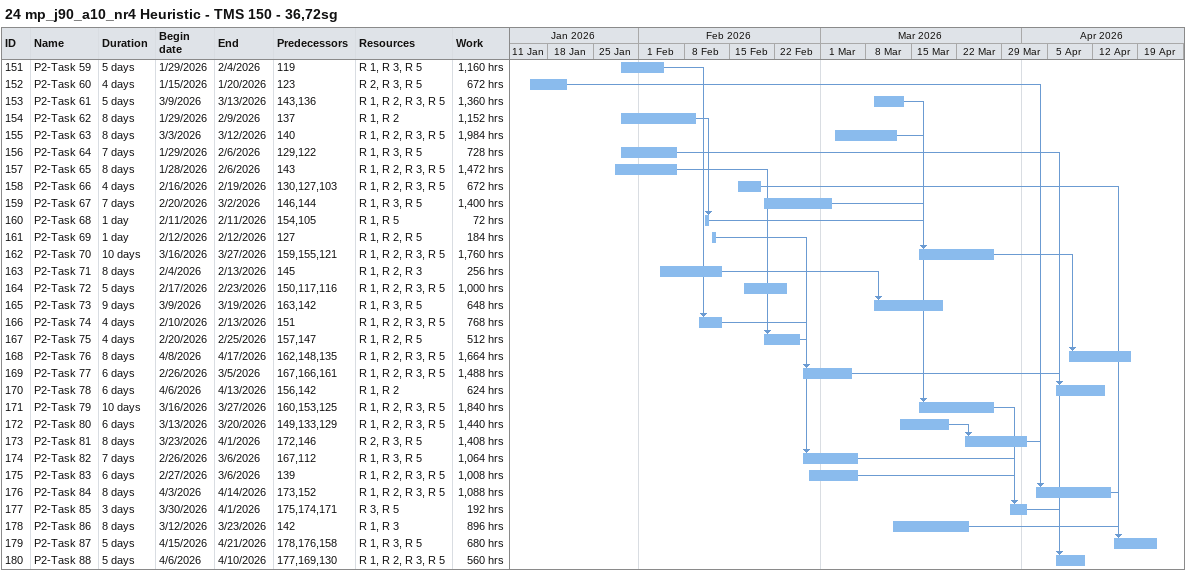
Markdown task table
24 mp_j90_a10_nr4 Heuristic - TMS 150 - 36,72sg

| ID | Task | Duration | Start | Finish | Predecessors | Resources | Work (h) |
|---|---|---|---|---|---|---|---|
| 151 | P2-Task 59 | 5d | 2026-01-29 | 2026-02-04 | 119 | R 1, R 3, R 5 | 1160 |
| 152 | P2-Task 60 | 4d | 2026-01-15 | 2026-01-20 | 123 | R 2, R 3, R 5 | 672 |
| 153 | P2-Task 61 | 5d | 2026-03-09 | 2026-03-13 | 143, 136 | R 1, R 2, R 3, R 5 | 1360 |
| 154 | P2-Task 62 | 8d | 2026-01-29 | 2026-02-09 | 137 | R 1, R 2 | 1152 |
| 155 | P2-Task 63 | 8d | 2026-03-03 | 2026-03-12 | 140 | R 1, R 2, R 3, R 5 | 1984 |
| 156 | P2-Task 64 | 7d | 2026-01-29 | 2026-02-06 | 129, 122 | R 1, R 3, R 5 | 728 |
| 157 | P2-Task 65 | 8d | 2026-01-28 | 2026-02-06 | 143 | R 1, R 2, R 3, R 5 | 1472 |
| 158 | P2-Task 66 | 4d | 2026-02-16 | 2026-02-19 | 130, 127, 103 | R 1, R 2, R 3, R 5 | 672 |
| 159 | P2-Task 67 | 7d | 2026-02-20 | 2026-03-02 | 146, 144 | R 1, R 3, R 5 | 1400 |
| 160 | P2-Task 68 | 1d | 2026-02-11 | 2026-02-11 | 154, 105 | R 1, R 5 | 72 |
| 161 | P2-Task 69 | 1d | 2026-02-12 | 2026-02-12 | 127 | R 1, R 2, R 5 | 184 |
| 162 | P2-Task 70 | 10d | 2026-03-16 | 2026-03-27 | 159, 155, 121 | R 1, R 2, R 3, R 5 | 1760 |
| 163 | P2-Task 71 | 8d | 2026-02-04 | 2026-02-13 | 145 | R 1, R 2, R 3 | 256 |
| 164 | P2-Task 72 | 5d | 2026-02-17 | 2026-02-23 | 150, 117, 116 | R 1, R 2, R 3, R 5 | 1000 |
| 165 | P2-Task 73 | 9d | 2026-03-09 | 2026-03-19 | 163, 142 | R 1, R 3, R 5 | 648 |
| 166 | P2-Task 74 | 4d | 2026-02-10 | 2026-02-13 | 151 | R 1, R 2, R 3, R 5 | 768 |
| 167 | P2-Task 75 | 4d | 2026-02-20 | 2026-02-25 | 157, 147 | R 1, R 2, R 5 | 512 |
| 168 | P2-Task 76 | 8d | 2026-04-08 | 2026-04-17 | 162, 148, 135 | R 1, R 2, R 3, R 5 | 1664 |
| 169 | P2-Task 77 | 6d | 2026-02-26 | 2026-03-05 | 167, 166, 161 | R 1, R 2, R 3, R 5 | 1488 |
| 170 | P2-Task 78 | 6d | 2026-04-06 | 2026-04-13 | 156, 142 | R 1, R 2 | 624 |
| 171 | P2-Task 79 | 10d | 2026-03-16 | 2026-03-27 | 160, 153, 125 | R 1, R 2, R 3, R 5 | 1840 |
| 172 | P2-Task 80 | 6d | 2026-03-13 | 2026-03-20 | 149, 133, 129 | R 1, R 2, R 3, R 5 | 1440 |
| 173 | P2-Task 81 | 8d | 2026-03-23 | 2026-04-01 | 172, 146 | R 2, R 3, R 5 | 1408 |
| 174 | P2-Task 82 | 7d | 2026-02-26 | 2026-03-06 | 167, 112 | R 1, R 3, R 5 | 1064 |
| 175 | P2-Task 83 | 6d | 2026-02-27 | 2026-03-06 | 139 | R 1, R 2, R 3, R 5 | 1008 |
| 176 | P2-Task 84 | 8d | 2026-04-03 | 2026-04-14 | 173, 152 | R 1, R 2, R 3, R 5 | 1088 |
| 177 | P2-Task 85 | 3d | 2026-03-30 | 2026-04-01 | 175, 174, 171 | R 3, R 5 | 192 |
| 178 | P2-Task 86 | 8d | 2026-03-12 | 2026-03-23 | 142 | R 1, R 3 | 896 |
| 179 | P2-Task 87 | 5d | 2026-04-15 | 2026-04-21 | 178, 176, 158 | R 1, R 3, R 5 | 680 |
| 180 | P2-Task 88 | 5d | 2026-04-06 | 2026-04-10 | 177, 169, 130 | R 1, R 2, R 3, R 5 | 560 |
